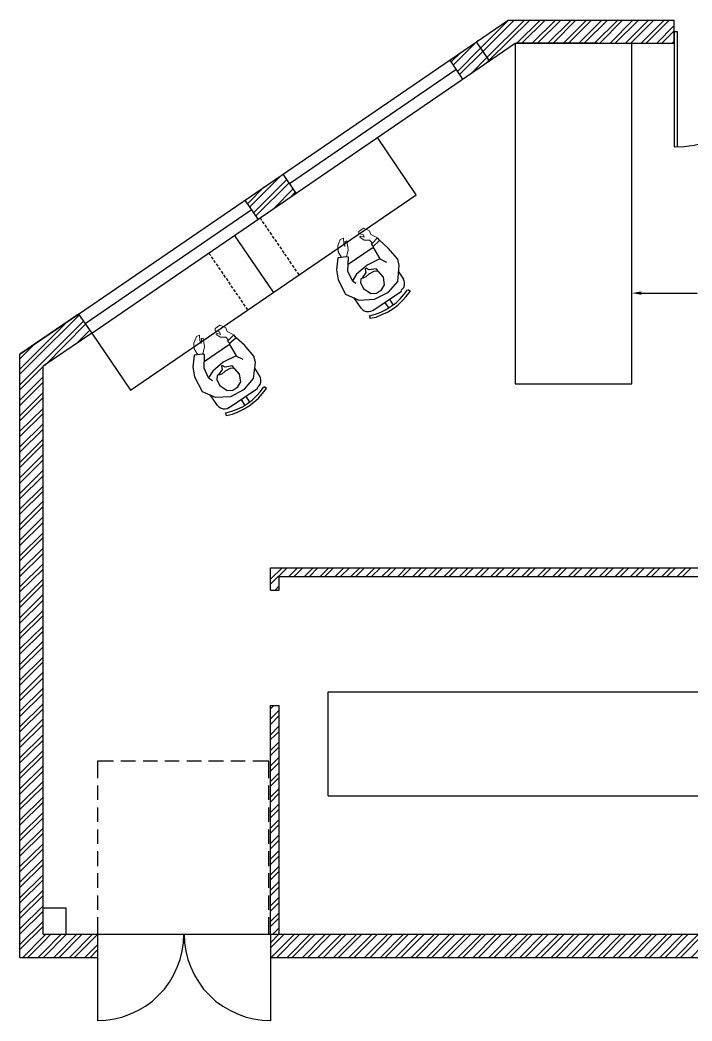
# Model space of a CAD drawing. Header units: millimetres. Extents: x 112177 to 138502, y -9410 to 1407.
# Drawn here: x 112177 to 119444, y -9410 to 1407 of the extents above; entities that cross this region are included whole.
import ezdxf

# ---------------------------------------------------------------- set-up
doc = ezdxf.new("R2010")
doc.units = ezdxf.units.MM
doc.header["$MEASUREMENT"] = 0
doc.layers.get('0').update_dxf_attribs({"linetype": 'CONTINUOUS', "lineweight": 0})

# ---------------------------------------------------------------- blocks, each defined once
blk = doc.blocks.new('A$Cf4af25b8')
blk.add_hatch(color=8).paths.add_polyline_path([(-185.93, 67.9), (-186.9, 68.07), (-185.93, 68.24)])
at = {"color": 8, "linetype": 'Continuous', "lineweight": 25}
for p, q in [((-243.63, 65.91), (-199.56, 96.05)), ((-199.56, 96.05), (-190.37, 96.05)), ((-198.67, 93.68), (-196.3, 96.05)), ((-198.16, 93.68), (-195.79, 96.05)), ((-197.1, 93.68), (-194.73, 96.05)), ((-196.55, 93.68), (-194.18, 96.05)), ((-195.5, 93.68), (-193.12, 96.05)), ((-194.95, 93.68), (-192.62, 96.05)), ((-193.89, 93.68), (-191.52, 96.05)), ((-193.38, 93.68), (-191.01, 96.05)), ((-192.32, 93.68), (-189.95, 96.05)), ((-191.77, 93.68), (-189.4, 96.05)), ((-190.71, 93.68), (-188.34, 96.05)), ((-190.37, 96.05), (-182.54, 96.05)), ((-190.16, 93.68), (-187.83, 96.05)), ((-189.1, 93.68), (-186.77, 96.05)), ((-188.6, 93.68), (-186.22, 96.05)), ((-187.54, 93.68), (-185.17, 96.05)), ((-186.99, 93.68), (-184.62, 96.05)), ((-185.93, 93.68), (-183.56, 96.05)), ((-185.42, 93.68), (-183.05, 96.05)), ((-184.32, 93.68), (-182.54, 95.5)), ((-182.54, 93.68), (-182.54, 96.05)), ((-183.81, 93.68), (-182.54, 94.95)), ((-182.54, 94.87), (-182.54, 83.06)), ((-182.54, 94.87), (-182.25, 94.87)), ((-182.25, 94.87), (-182.25, 83.06)), ((-242.27, 63.97), (-198.84, 93.68)), ((-202.86, 93.81), (-201.51, 91.86)), ((-198.84, 93.68), (-190.37, 93.68)), ((-190.37, 93.68), (-198.76, 93.68)), ((-190.37, 93.68), (-182.54, 93.68)), ((-182.75, 93.68), (-182.54, 93.9)), ((-205.44, 91.74), (-204.39, 92.75)), ((-205.57, 91.95), (-204.26, 90)), ((-222, 79.29), (-204.94, 90.97)), ((-226.1, 76.88), (-222.88, 80.09)), ((-222.67, 80.26), (-221.36, 78.32)), ((-225.68, 76.28), (-222.29, 79.67)), ((-225.47, 75.95), (-222.04, 79.38)), ((-226.31, 77.22), (-224.58, 78.95)), ((-223.56, 76.79), (-221.62, 78.74)), ((-221.87, 77.94), (-221.4, 78.4)), ((-226.57, 77.6), (-225.26, 75.65)), ((-242.95, 64.94), (-225.93, 76.62)), ((-224.83, 75.52), (-225, 75.82)), ((-224.58, 75.18), (-224.75, 75.4)), ((-224.32, 74.8), (-224.49, 75.06)), ((-223.65, 68.16), (-227.63, 74)), ((-224.07, 74.42), (-224.24, 74.68)), ((-223.82, 74.04), (-223.99, 74.3)), ((-223.56, 73.66), (-223.73, 73.91)), ((-223.31, 73.32), (-223.48, 73.58)), ((-223.05, 72.94), (-223.22, 73.19)), ((-213.49, 73.19), (-212.98, 73.74)), ((-213.4, 72.86), (-212.77, 73.45)), ((-230.08, 71.92), (-230.29, 72.18)), ((-222.8, 72.56), (-222.97, 72.81)), ((-222.55, 72.18), (-222.72, 72.43)), ((-222.29, 71.84), (-222.46, 72.05)), ((-213.53, 72.69), (-215.98, 70.99)), ((-229.83, 71.54), (-230, 71.8)), ((-229.57, 71.2), (-229.74, 71.42)), ((-229.32, 70.82), (-229.49, 71.08)), ((-222.04, 71.46), (-222.21, 71.71)), ((-221.78, 71.08), (-221.95, 71.33)), ((-221.53, 70.7), (-221.7, 70.95)), ((-212.73, 71.59), (-212.05, 71.25)), ((-229.07, 70.44), (-229.24, 70.7)), ((-228.81, 70.06), (-228.98, 70.32)), ((-228.56, 69.68), (-228.73, 69.93)), ((-221.28, 70.32), (-221.45, 70.57)), ((-220.98, 69.93), (-221.19, 70.19)), ((-210.27, 69.51), (-210.82, 70.32)), ((-228.3, 69.34), (-228.47, 69.6)), ((-228.05, 68.96), (-228.22, 69.22)), ((-227.8, 68.58), (-227.97, 68.83)), ((-215.52, 69.34), (-215.18, 69.09)), ((-227.54, 68.2), (-227.71, 68.45)), ((-227.29, 67.86), (-227.46, 68.07)), ((-227.03, 67.48), (-227.2, 67.73)), ((-213.44, 66.29), (-210.52, 68.28)), ((-209.59, 68.24), (-209.85, 68.41)), ((-185.93, 68.07), (-180.17, 68.07)), ((-226.78, 67.1), (-226.95, 67.35)), ((-226.53, 66.72), (-226.7, 66.97)), ((-215.43, 67.61), (-214.67, 66.51)), ((-211.79, 66.51), (-212.22, 67.14)), ((-211.33, 66.84), (-211.75, 67.48)), ((-243.63, 65.91), (-249.64, 61.81)), ((-248.29, 61.13), (-243.54, 65.83)), ((-243.63, 65.91), (-242.27, 63.97)), ((-226.27, 66.34), (-226.44, 66.59)), ((-213.7, 65.45), (-213.78, 65.74)), ((-248.62, 61.3), (-244.77, 65.15)), ((-247.57, 60.75), (-243.12, 65.19)), ((-247.1, 60.66), (-242.91, 64.9)), ((-242.27, 63.97), (-247.27, 60.58)), ((-243.76, 62.99), (-242.49, 64.26)), ((-228.26, 63.25), (-227.71, 63.8)), ((-249.3, 61.68), (-248.12, 62.87)), ((-228.26, 62.74), (-230.76, 61.04)), ((-228.18, 62.91), (-227.5, 63.5)), ((-249.64, 6.14), (-249.64, 61.81)), ((-249.64, 61.34), (-249.3, 61.68)), ((-227.5, 61.64), (-226.78, 61.3)), ((-249.64, 60.28), (-248.62, 61.3)), ((-249.64, 59.77), (-248.29, 61.13)), ((-249.64, 58.67), (-247.57, 60.75)), ((-249.64, 58.17), (-247.27, 60.54)), ((-247.27, 6.14), (-247.27, 60.58)), ((-225.04, 59.56), (-225.55, 60.37)), ((-249.64, 57.11), (-247.27, 59.48)), ((-249.64, 56.56), (-247.27, 58.93)), ((-230.29, 59.39), (-229.91, 59.1)), ((-249.64, 55.5), (-247.27, 57.87)), ((-230.17, 57.66), (-229.4, 56.56)), ((-228.18, 56.35), (-225.26, 58.34)), ((-226.06, 56.9), (-226.48, 57.53)), ((-224.37, 58.29), (-224.58, 58.46)), ((-249.64, 54.99), (-247.27, 57.36)), ((-226.53, 56.56), (-226.95, 57.19)), ((-249.64, 53.93), (-247.27, 56.26)), ((-249.64, 53.38), (-247.27, 55.75)), ((-228.47, 55.5), (-228.52, 55.8)), ((-249.64, 52.32), (-247.27, 54.69)), ((-249.64, 51.77), (-247.27, 54.14)), ((-249.64, 50.72), (-247.27, 53.09)), ((-249.64, 50.21), (-247.27, 52.58)), ((-249.64, 49.15), (-247.27, 51.52)), ((-249.64, 48.6), (-247.27, 50.97)), ((-249.64, 47.54), (-247.27, 49.91)), ((-249.64, 46.99), (-247.27, 49.36)), ((-249.64, 45.93), (-247.27, 48.3)), ((-249.64, 45.42), (-247.27, 47.79)), ((-249.64, 44.37), (-247.27, 46.74)), ((-249.64, 43.82), (-247.27, 46.19)), ((-249.64, 42.76), (-247.27, 45.13)), ((-249.64, 42.21), (-247.27, 44.58)), ((-249.64, 0), (-249.64, 44.03)), ((-249.64, 41.15), (-247.27, 43.52)), ((-247.27, 2.37), (-247.27, 44.03)), ((-249.64, 40.64), (-247.27, 43.01)), ((-249.64, 39.58), (-247.27, 41.95)), ((-249.64, 39.03), (-247.27, 41.4)), ((-249.64, 37.97), (-247.27, 40.34)), ((-249.64, 37.47), (-247.27, 39.79)), ((-223.94, 38.74), (-222.76, 39.92)), ((-223.94, 39.84), (-223.86, 39.92)), ((-223.94, 38.23), (-222.25, 39.92)), ((-223.94, 39.92), (-108.08, 39.92)), ((-223.94, 37.63), (-223.94, 39.92)), ((-223.05, 39.03), (-108.97, 39.03)), ((-223.05, 37.63), (-223.05, 39.03)), ((-222.08, 39.03), (-221.19, 39.92)), ((-221.53, 39.03), (-220.64, 39.92)), ((-220.47, 39.03), (-219.58, 39.92)), ((-219.96, 39.03), (-219.08, 39.92)), ((-218.86, 39.03), (-217.97, 39.92)), ((-218.36, 39.03), (-217.47, 39.92)), ((-217.3, 39.03), (-216.41, 39.92)), ((-216.75, 39.03), (-215.86, 39.92)), ((-215.69, 39.03), (-214.8, 39.92)), ((-215.18, 39.03), (-214.29, 39.92)), ((-214.12, 39.03), (-213.23, 39.92)), ((-213.57, 39.03), (-212.68, 39.92)), ((-212.51, 39.03), (-211.62, 39.92)), ((-211.96, 39.03), (-211.07, 39.92)), ((-210.9, 39.03), (-210.02, 39.92)), ((-210.4, 39.03), (-209.51, 39.92)), ((-209.34, 39.03), (-208.45, 39.92)), ((-208.79, 39.03), (-207.9, 39.92)), ((-207.73, 39.03), (-206.84, 39.92)), ((-207.18, 39.03), (-206.29, 39.92)), ((-206.12, 39.03), (-205.23, 39.92)), ((-205.61, 39.03), (-204.72, 39.92)), ((-204.55, 39.03), (-203.67, 39.92)), ((-204, 39.03), (-203.12, 39.92)), ((-202.95, 39.03), (-202.06, 39.92)), ((-202.4, 39.03), (-201.51, 39.92)), ((-201.34, 39.03), (-200.45, 39.92)), ((-200.83, 39.03), (-199.94, 39.92)), ((-199.77, 39.03), (-198.88, 39.92)), ((-199.22, 39.03), (-198.33, 39.92)), ((-198.16, 39.03), (-197.27, 39.92)), ((-197.65, 39.03), (-196.77, 39.92)), ((-196.55, 39.03), (-195.66, 39.92)), ((-196.05, 39.03), (-195.16, 39.92)), ((-194.99, 39.03), (-194.1, 39.92)), ((-194.44, 39.03), (-193.55, 39.92)), ((-193.38, 39.03), (-192.49, 39.92)), ((-192.87, 39.03), (-191.98, 39.92)), ((-191.77, 39.03), (-190.92, 39.92)), ((-191.26, 39.03), (-190.37, 39.92)), ((-190.2, 39.03), (-189.31, 39.92)), ((-189.65, 39.03), (-188.76, 39.92)), ((-188.6, 39.03), (-187.71, 39.92)), ((-188.09, 39.03), (-187.2, 39.92)), ((-187.03, 39.03), (-186.14, 39.92)), ((-186.48, 39.03), (-185.59, 39.92)), ((-185.42, 39.03), (-184.53, 39.92)), ((-184.87, 39.03), (-183.98, 39.92)), ((-183.81, 39.03), (-182.92, 39.92)), ((-183.3, 39.03), (-182.41, 39.92)), ((-182.25, 39.03), (-181.36, 39.92)), ((-181.69, 39.03), (-180.81, 39.92)), ((-249.64, 36.36), (-247.27, 38.74)), ((-249.64, 35.86), (-247.27, 38.23)), ((-223.48, 37.63), (-223.05, 38.06)), ((-249.64, 34.8), (-247.27, 37.17)), ((-223.94, 37.63), (-223.05, 37.63)), ((-249.64, 34.25), (-247.27, 36.62)), ((-249.64, 33.19), (-247.27, 35.56)), ((-249.64, 32.68), (-247.27, 35.05)), ((-249.64, 31.62), (-247.27, 33.95)), ((-249.64, 31.07), (-247.27, 33.44)), ((-249.64, 30.01), (-247.27, 32.39)), ((-249.64, 29.46), (-247.27, 31.83)), ((-249.64, 28.41), (-247.27, 30.78)), ((-249.64, 27.9), (-247.27, 30.27)), ((-249.64, 26.84), (-247.27, 29.21)), ((-249.64, 26.29), (-247.27, 28.66)), ((-249.64, 25.23), (-247.27, 27.6)), ((-249.64, 24.68), (-247.27, 27.05)), ((-218.02, 27.22), (-108.97, 27.22)), ((-218.02, 16.55), (-218.02, 27.22)), ((-249.64, 23.62), (-247.27, 25.99)), ((-247.27, 8.51), (-247.27, 26.29)), ((-223.94, 25.48), (-223.6, 25.82)), ((-223.94, 2.37), (-223.94, 25.82)), ((-223.94, 25.82), (-223.05, 25.82)), ((-223.05, 2.37), (-223.05, 25.82)), ((-249.64, 23.11), (-247.27, 25.48)), ((-223.94, 24.43), (-223.05, 25.32)), ((-223.94, 23.88), (-223.05, 24.77)), ((-249.64, 22.06), (-247.27, 24.43)), ((-249.64, 21.51), (-247.27, 23.88)), ((-223.94, 22.82), (-223.05, 23.71)), ((-249.64, 20.45), (-247.27, 22.82)), ((-223.94, 22.31), (-223.05, 23.16)), ((-249.64, 19.94), (-247.27, 22.27)), ((-223.94, 21.21), (-223.05, 22.1)), ((-223.94, 20.7), (-223.05, 21.59)), ((-249.64, 18.84), (-247.27, 21.21)), ((-249.64, 18.33), (-247.27, 20.7)), ((-223.94, 19.64), (-223.05, 20.53)), ((-249.64, 17.27), (-247.27, 19.64)), ((-237.79, 20.11), (-239.31, 20.11)), ((-235.54, 20.11), (-237.02, 20.11)), ((-233.3, 20.11), (-234.78, 20.11)), ((-231.01, 20.11), (-232.54, 20.11)), ((-228.77, 20.11), (-230.29, 20.11)), ((-226.53, 20.11), (-228.01, 20.11)), ((-223.94, 19.09), (-223.05, 19.98)), ((-249.64, 16.72), (-247.27, 19.09)), ((-223.94, 18.03), (-223.05, 18.92)), ((-249.64, 15.66), (-247.27, 18.03)), ((-249.64, 15.16), (-247.27, 17.48)), ((-241.68, 17.61), (-241.68, 16.13)), ((-224.11, 16.13), (-224.11, 17.61)), ((-223.94, 17.53), (-223.05, 18.42)), ((-249.64, 14.05), (-247.27, 16.43)), ((-223.94, 16.43), (-223.05, 17.31)), ((-223.94, 15.92), (-223.05, 16.81)), ((-218.02, 16.55), (-108.97, 16.55)), ((-249.64, 13.55), (-247.27, 15.92)), ((-223.94, 14.86), (-223.05, 15.75)), ((-249.64, 12.49), (-247.27, 14.86)), ((-241.68, 15.37), (-241.68, 13.89)), ((-224.11, 13.89), (-224.11, 15.37)), ((-223.94, 14.31), (-223.05, 15.2)), ((-249.64, 11.94), (-247.27, 14.31)), ((-223.94, 13.25), (-223.05, 14.14)), ((-223.94, 12.74), (-223.05, 13.63)), ((-249.64, 10.88), (-247.27, 13.25)), ((-249.64, 10.37), (-247.27, 12.74)), ((-241.68, 13.12), (-241.68, 11.64)), ((-224.11, 11.64), (-224.11, 13.12)), ((-223.94, 11.68), (-223.05, 12.57)), ((-249.64, 9.31), (-247.27, 11.64)), ((-223.94, 11.13), (-223.05, 12.02)), ((-249.64, 8.76), (-247.27, 11.13)), ((-241.68, 10.88), (-241.68, 9.36)), ((-224.11, 9.36), (-224.11, 10.88)), ((-223.94, 10.08), (-223.05, 10.96)), ((-223.94, 9.53), (-223.05, 10.41)), ((-249.64, 7.7), (-247.27, 10.08)), ((-249.64, 7.15), (-247.27, 9.53)), ((-223.94, 8.47), (-223.05, 9.36)), ((-249.64, 6.1), (-247.27, 8.47)), ((-241.68, 8.64), (-241.68, 7.11)), ((-224.11, 7.11), (-224.11, 8.64)), ((-223.94, 7.96), (-223.05, 8.85)), ((-249.64, 5.59), (-247.27, 7.96)), ((-223.94, 6.9), (-223.05, 7.79)), ((-223.94, 6.35), (-223.05, 7.24)), ((-249.64, 4.53), (-247.27, 6.9)), ((-249.64, 3.98), (-247.27, 6.35)), ((-241.68, 6.35), (-241.68, 4.87)), ((-224.11, 4.87), (-224.11, 6.35)), ((-223.94, 5.29), (-223.05, 6.18)), ((-249.64, 2.92), (-247.27, 5.29)), ((-223.94, 4.74), (-223.05, 5.63)), ((-249.64, 2.37), (-247.27, 4.74)), ((-247.27, 5.08), (-244.94, 5.08)), ((-244.94, 5.08), (-244.94, 2.37)), ((-224.11, 2.37), (-224.11, 4.11)), ((-223.94, 3.68), (-223.05, 4.57)), ((-249.64, 1.31), (-247.27, 3.68)), ((-249.64, 0.8), (-247.27, 3.18)), ((-223.94, 3.18), (-223.05, 4.06)), ((-249.34, 0), (-247.27, 2.12)), ((-247.27, 2.37), (-241.6, 2.37)), ((-247.27, 2.12), (-246.97, 2.37)), ((-247.27, 0.51), (-245.41, 2.37)), ((-247.27, 1.57), (-246.46, 2.37)), ((-247.23, 0), (-244.86, 2.37)), ((-246.17, 0), (-243.8, 2.37)), ((-245.62, 0), (-243.25, 2.37)), ((-244.56, 0), (-242.19, 2.37)), ((-244.05, 0), (-241.68, 2.33)), ((-241.68, 2.37), (-241.68, -6.52)), ((-241.68, 2.37), (-241.68, 0)), ((-241.6, 2.37), (-223.94, 2.37)), ((-239.31, 2.37), (-237.79, 2.37)), ((-237.02, 2.37), (-235.54, 2.37)), ((-234.78, 2.37), (-233.3, 2.37)), ((-232.54, 2.37), (-231.01, 2.37)), ((-230.29, 2.37), (-228.77, 2.37)), ((-228.01, 2.37), (-226.53, 2.37)), ((-225.76, 2.37), (-224.11, 2.37)), ((-223.94, 1.48), (-223.1, 2.37)), ((-223.94, 0.97), (-222.55, 2.37)), ((-223.94, 2.37), (-223.94, -6.52)), ((-223.94, 2.37), (-170.22, 2.37)), ((-223.86, 0), (-221.49, 2.37)), ((-223.69, 2.37), (-223.05, 3.01)), ((-223.31, 0), (-220.94, 2.37)), ((-223.14, 2.37), (-223.05, 2.46)), ((-222.25, 0), (-219.88, 2.37)), ((-221.74, 0), (-219.37, 2.37)), ((-220.68, 0), (-218.31, 2.37)), ((-220.13, 0), (-217.76, 2.37)), ((-219.08, 0), (-216.7, 2.37)), ((-218.52, 0), (-216.2, 2.37)), ((-217.47, 0), (-215.1, 2.37)), ((-216.96, 0), (-214.59, 2.37)), ((-215.9, 0), (-213.53, 2.37)), ((-215.35, 0), (-212.98, 2.37)), ((-214.29, 0), (-211.92, 2.37)), ((-213.74, 0), (-211.41, 2.37)), ((-212.68, 0), (-210.31, 2.37)), ((-212.17, 0), (-209.8, 2.37)), ((-211.12, 0), (-208.75, 2.37)), ((-210.57, 0), (-208.2, 2.37)), ((-209.51, 0), (-207.14, 2.37)), ((-209, 0), (-206.63, 2.37)), ((-207.9, 0), (-205.57, 2.37)), ((-207.39, 0), (-205.02, 2.37)), ((-206.33, 0), (-203.96, 2.37)), ((-205.78, 0), (-203.41, 2.37)), ((-204.72, 0), (-202.35, 2.37)), ((-204.22, 0), (-201.85, 2.37)), ((-203.16, 0), (-200.79, 2.37)), ((-202.61, 0), (-200.24, 2.37)), ((-201.55, 0), (-199.18, 2.37)), ((-201, 0), (-198.63, 2.37)), ((-199.94, 0), (-197.57, 2.37)), ((-199.43, 0), (-197.06, 2.37)), ((-198.37, 0), (-196, 2.37)), ((-197.82, 0), (-195.45, 2.37)), ((-196.77, 0), (-194.39, 2.37)), ((-196.22, 0), (-193.84, 2.37)), ((-195.16, 0), (-192.79, 2.37)), ((-194.65, 0), (-192.28, 2.37)), ((-193.59, 0), (-191.22, 2.37)), ((-193.04, 0), (-190.67, 2.37)), ((-191.98, 0), (-189.61, 2.37)), ((-191.43, 0), (-189.1, 2.37)), ((-190.37, 0), (-188, 2.37)), ((-189.87, 0), (-187.49, 2.37)), ((-188.81, 0), (-186.44, 2.37)), ((-188.26, 0), (-185.89, 2.37)), ((-187.2, 0), (-184.83, 2.37)), ((-186.69, 0), (-184.32, 2.37)), ((-185.59, 0), (-183.26, 2.37)), ((-185.08, 0), (-182.71, 2.37)), ((-184.02, 0), (-181.65, 2.37)), ((-183.47, 0), (-181.1, 2.37)), ((-182.41, 0), (-180.04, 2.37)), ((-181.91, 0), (-179.54, 2.37)), ((-180.81, 0), (-178.48, 2.37)), ((-248.84, 0), (-247.27, 1.57)), ((-242.99, 0), (-241.68, 1.27)), ((-249.64, 0), (-241.68, 0)), ((-247.78, 0), (-247.27, 0.51)), ((-242.44, 0), (-241.68, 0.76)), ((-223.94, 0), (-170.22, 0))]:
    blk.add_line(p, q, dxfattribs=at)
for points in [[(-204.81, 90.76), (-202.4, 93.18), (-199.52, 96.05)], [(-204.55, 90.47), (-202.18, 92.84), (-198.97, 96.05)], [(-203.37, 90.59), (-201.76, 92.2), (-197.91, 96.05)], [(-201.68, 91.74), (-201.55, 91.91), (-197.36, 96.05)], [(-182.54, 83.06), (-181.53, 83.1), (-180.51, 83.23), (-179.49, 83.48), (-178.52, 83.78), (-177.55, 84.16), (-176.66, 84.62), (-175.77, 85.17), (-174.96, 85.81), (-174.2, 86.53), (-173.48, 87.29), (-172.85, 88.1), (-172.3, 88.98), (-171.83, 89.87), (-171.45, 90.85), (-171.15, 91.82), (-170.9, 92.84), (-170.77, 93.85), (-170.73, 94.87)], [(-205.23, 91.4), (-202.82, 93.81), (-202.69, 93.94)], [(-198.84, 93.68), (-198.84, 58.76), (-186.9, 58.76), (-186.9, 93.68)], [(-242.27, 63.97), (-238.29, 58.12), (-209, 78.15), (-212.98, 84.03)], [(-216.15, 71.8), (-217.04, 71.67), (-217.17, 70.44), (-217, 69.43), (-216.24, 67.95), (-214.88, 67.35), (-213.28, 67.44), (-211.84, 68.16), (-210.9, 69.26), (-210.74, 70.91), (-210.9, 71.54), (-211.88, 72.69), (-212.73, 73.45), (-212.98, 73.74)], [(-213.49, 73.19), (-213.61, 73.11), (-213.4, 72.86), (-213.44, 72.81), (-212.73, 71.59)], [(-213.4, 72.73), (-213.44, 72.69), (-213.49, 72.69)], [(-212.73, 71.59), (-214.04, 70.95), (-215.14, 70.02), (-215.52, 69.34), (-216.03, 70.32), (-215.94, 71.76), (-216.15, 71.8)], [(-212.98, 70.32), (-213.36, 70.27), (-213.87, 70.02), (-214.21, 69.72), (-214.67, 69.55), (-214.71, 69.13), (-214.42, 68.54), (-213.66, 68.03), (-213.06, 68.07), (-212.56, 68.41), (-212.26, 68.92), (-212.34, 69.72), (-213.11, 70.57), (-213.83, 70.44), (-214.12, 70.61), (-214.25, 70.53), (-214.16, 70.19), (-214.55, 69.64)], [(-210.57, 68.33), (-210.4, 68.5), (-210.27, 68.66), (-210.19, 68.88), (-210.19, 69.13), (-210.23, 69.34), (-210.31, 69.51)], [(-213.78, 65.74), (-213.19, 65.91), (-212.64, 66.12), (-212.09, 66.38), (-211.58, 66.72), (-211.07, 67.06), (-210.65, 67.48), (-210.23, 67.95), (-209.89, 68.41)], [(-213.74, 65.49), (-213.11, 65.62), (-212.51, 65.87), (-211.96, 66.12), (-211.41, 66.46), (-210.9, 66.84), (-210.44, 67.27), (-210.02, 67.73), (-209.63, 68.24)], [(-249.64, 61.81), (-243.63, 65.91), (-242.27, 63.97), (-247.27, 60.58)], [(-214.67, 66.55), (-214.5, 66.38), (-214.33, 66.25), (-214.12, 66.17), (-213.87, 66.17), (-213.66, 66.21), (-213.49, 66.29)], [(-230.89, 61.81), (-231.78, 61.72), (-231.9, 60.49), (-231.73, 59.48), (-230.97, 58), (-229.62, 57.4), (-228.01, 57.49), (-226.61, 58.21), (-225.68, 59.31), (-225.47, 60.96), (-225.64, 61.6), (-226.61, 62.74), (-227.46, 63.5), (-227.71, 63.8)], [(-228.26, 63.25), (-228.35, 63.16), (-228.13, 62.91), (-228.18, 62.87), (-227.46, 61.64)], [(-228.13, 62.78), (-228.18, 62.74), (-228.22, 62.74)], [(-227.46, 61.64), (-228.81, 61), (-229.87, 60.07), (-230.29, 59.39), (-230.76, 60.37), (-230.72, 61.76), (-230.89, 61.85)], [(-227.71, 60.37), (-228.09, 60.33), (-228.6, 60.07), (-228.94, 59.77), (-229.4, 59.61), (-229.45, 59.18), (-229.15, 58.59), (-228.39, 58.08), (-227.8, 58.12), (-227.29, 58.46), (-226.99, 58.97), (-227.12, 59.77), (-227.88, 60.62), (-228.6, 60.49), (-228.9, 60.66), (-228.98, 60.58), (-228.9, 60.24), (-229.28, 59.69)], [(-225.3, 58.38), (-225.13, 58.55), (-225, 58.72), (-224.92, 58.93), (-224.92, 59.18), (-224.96, 59.39), (-225.04, 59.56)], [(-228.52, 55.8), (-227.92, 55.96), (-227.37, 56.18), (-226.82, 56.43), (-226.31, 56.77), (-225.81, 57.11), (-225.38, 57.53), (-224.96, 58), (-224.62, 58.46)], [(-228.47, 55.54), (-227.84, 55.67), (-227.25, 55.92), (-226.7, 56.18), (-226.14, 56.52), (-225.64, 56.9), (-225.17, 57.32), (-224.75, 57.79), (-224.37, 58.29)], [(-229.4, 56.6), (-229.24, 56.43), (-229.07, 56.3), (-228.85, 56.22), (-228.6, 56.22), (-228.39, 56.26), (-228.22, 56.35)], [(-240.03, 20.11), (-241.68, 20.11), (-241.68, 18.37)], [(-224.11, 18.37), (-224.11, 20.11), (-225.76, 20.11)], [(-241.68, 4.11), (-241.68, 2.37), (-240.03, 2.37)], [(-241.68, -6.48), (-240.83, -6.43), (-239.95, -6.31), (-239.1, -6.1), (-238.29, -5.8), (-237.49, -5.42), (-236.77, -5), (-236.05, -4.49), (-235.42, -3.89), (-234.82, -3.26), (-234.32, -2.54), (-233.89, -1.82), (-233.51, -1.02), (-233.21, -0.21), (-233, 0.64), (-232.88, 1.52), (-232.83, 2.37)], [(-232.79, 2.37), (-232.75, 1.52), (-232.62, 0.64), (-232.41, -0.21), (-232.11, -1.02), (-231.73, -1.82), (-231.31, -2.54), (-230.8, -3.26), (-230.21, -3.89), (-229.57, -4.49), (-228.85, -5), (-228.13, -5.42), (-227.33, -5.8), (-226.53, -6.1), (-225.68, -6.31), (-224.79, -6.43), (-223.94, -6.48)]]:
    blk.add_lwpolyline(points, dxfattribs=at)
at = {"color": 8, "linetype": 'Continuous', "lineweight": 15}
for points in [[(-212.98, 73.74), (-213.66, 74.08), (-213.78, 74.46), (-214.42, 74.72), (-214.88, 74.38), (-214.88, 74.17), (-214.42, 74.04), (-214.33, 73.79), (-214.71, 73.91), (-214.8, 73.79), (-214.33, 73.49), (-213.78, 73.49), (-213.49, 73.19)], [(-216.15, 71.8), (-215.98, 72.52), (-216.11, 73.41), (-216.28, 73.36), (-216.32, 72.86), (-216.41, 73.15), (-216.45, 73.7), (-216.79, 73.58), (-217.04, 72.9), (-217, 72.31), (-216.66, 71.71)], [(-227.71, 63.8), (-228.39, 64.13), (-228.52, 64.52), (-229.15, 64.77), (-229.62, 64.43), (-229.62, 64.22), (-229.19, 64.09), (-229.07, 63.84), (-229.45, 63.97), (-229.53, 63.84), (-229.07, 63.54), (-228.52, 63.54), (-228.26, 63.25)], [(-230.89, 61.85), (-230.72, 62.57), (-230.84, 63.46), (-231.01, 63.42), (-231.06, 62.91), (-231.18, 63.2), (-231.22, 63.75), (-231.52, 63.63), (-231.82, 62.95), (-231.78, 62.36), (-231.39, 61.76)]]:
    blk.add_lwpolyline(points, dxfattribs=at)

msp = doc.modelspace()

# ---------------------------------------------------------------- block references
at = {"color": 8, "xscale": 105.4553094453808, "yscale": 105.4553094453808, "zscale": 105.4553094453808}
msp.add_blockref('A$Cf4af25b8', (138502, -8723), dxfattribs=at)

doc.saveas('drawing.dxf')
